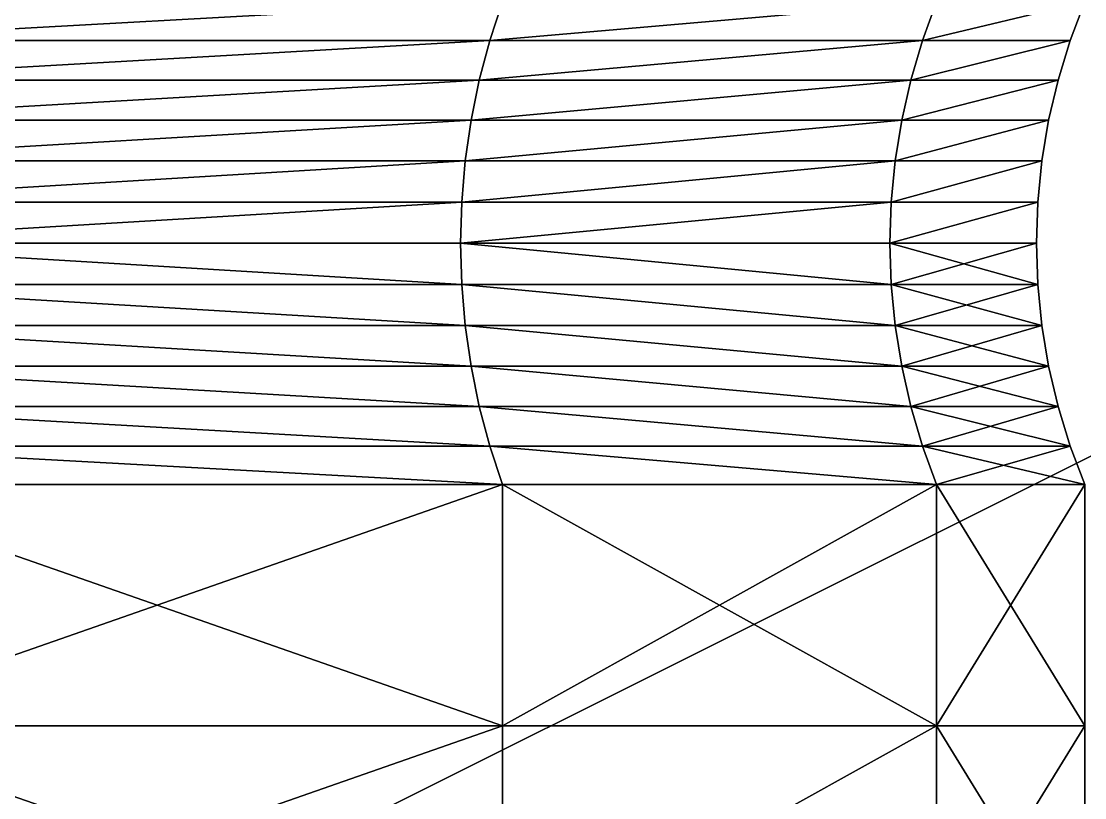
# Model space of a CAD drawing. Header units: millimetres. Extents: x 792 to 981, y 271 to 417.
# Drawn here: x 903.678 to 905.879, y 318.785 to 320.394 of the extents above; entities that cross this region are included whole.
import ezdxf

# ---------------------------------------------------------------- set-up
doc = ezdxf.new("R2010")
doc.units = ezdxf.units.MM

# ---------------------------------------------------------------- blocks, each defined once
blk = doc.blocks.new('Component')
mesh = blk.add_polyface()
corners = [(0, 20, 26.5), (41, 20, 6), (0, 20, 6), (41, 20, 26.5)]
mesh.append_faces([[corners[k] for k in face] for face in [(0, 1, 2), (1, 0, 3)]], dxfattribs={"vtx0": -1})
mesh = blk.add_polyface()
corners = [(41, 0, 26.5), (0, 0, 6), (41, 0, 6), (0, 0, 26.5)]
mesh.append_faces([[corners[k] for k in face] for face in [(0, 1, 2), (1, 0, 3)]], dxfattribs={"vtx0": -1})

msp = doc.modelspace()

# ---------------------------------------------------------------- linework, layer by layer
at = {"extrusion": (-3.06162e-16, -1, -1.83697e-16)}
for p, q in [((904.6737, 320.434, 52), (904.6475, 320.3541, 52.0151)), ((904.6737, 320.434, 61), (904.6475, 320.3541, 60.9849)), ((905.5728, 320.434, 54.1706), (905.5436, 320.3541, 54.1785)), ((905.5728, 320.434, 58.8294), (905.5436, 320.3541, 58.8215)), ((905.8795, 320.434, 56.5), (905.8492, 320.3541, 56.5)), ((903.222, 320.3541, 50.1574), (904.6475, 320.3541, 52.0151)), ((904.6475, 320.3541, 60.9849), (903.222, 320.3541, 62.8426)), ((904.6475, 320.3541, 52.0151), (904.6259, 320.2723, 52.0276)), ((904.6475, 320.3541, 60.9849), (904.6259, 320.2723, 60.9724)), ((904.6475, 320.3541, 52.0151), (905.5436, 320.3541, 54.1785)), ((905.5436, 320.3541, 58.8215), (904.6475, 320.3541, 60.9849)), ((905.5436, 320.3541, 54.1785), (905.5194, 320.2723, 54.1849)), ((905.5436, 320.3541, 58.8215), (905.5194, 320.2723, 58.8151)), ((905.5436, 320.3541, 54.1785), (905.8492, 320.3541, 56.5)), ((905.8492, 320.3541, 56.5), (905.5436, 320.3541, 58.8215)), ((905.8492, 320.3541, 56.5), (905.8242, 320.2723, 56.5)), ((903.2044, 320.2723, 50.1751), (904.6259, 320.2723, 52.0276)), ((904.6259, 320.2723, 60.9724), (903.2044, 320.2723, 62.8249)), ((904.6259, 320.2723, 52.0276), (904.609, 320.189, 52.0374)), ((904.6259, 320.2723, 60.9724), (904.609, 320.189, 60.9626)), ((904.6259, 320.2723, 52.0276), (905.5194, 320.2723, 54.1849)), ((905.5194, 320.2723, 58.8151), (904.6259, 320.2723, 60.9724)), ((905.5194, 320.2723, 54.1849), (905.5006, 320.189, 54.19)), ((905.5194, 320.2723, 58.8151), (905.5006, 320.189, 58.81)), ((905.5194, 320.2723, 54.1849), (905.8242, 320.2723, 56.5)), ((905.8242, 320.2723, 56.5), (905.5194, 320.2723, 58.8151)), ((905.8242, 320.2723, 56.5), (905.8047, 320.189, 56.5)), ((903.1906, 320.189, 50.1889), (904.609, 320.189, 52.0374)), ((904.609, 320.189, 60.9626), (903.1906, 320.189, 62.8111)), ((904.609, 320.189, 52.0374), (904.5968, 320.1046, 52.0444)), ((904.609, 320.189, 60.9626), (904.5968, 320.1046, 60.9556)), ((904.609, 320.189, 52.0374), (905.5006, 320.189, 54.19)), ((905.5006, 320.189, 58.81), (904.609, 320.189, 60.9626)), ((905.5006, 320.189, 54.19), (905.4871, 320.1046, 54.1936)), ((905.5006, 320.189, 58.81), (905.4871, 320.1046, 58.8064)), ((905.5006, 320.189, 54.19), (905.8047, 320.189, 56.5)), ((905.8047, 320.189, 56.5), (905.5006, 320.189, 58.81)), ((905.8047, 320.189, 56.5), (905.7907, 320.1046, 56.5)), ((903.1807, 320.1046, 50.1988), (904.5968, 320.1046, 52.0444)), ((904.5968, 320.1046, 60.9556), (903.1807, 320.1046, 62.8012)), ((904.5968, 320.1046, 52.0444), (904.5895, 320.0195, 52.0486)), ((904.5968, 320.1046, 60.9556), (904.5895, 320.0195, 60.9514)), ((904.5968, 320.1046, 52.0444), (905.4871, 320.1046, 54.1936)), ((905.4871, 320.1046, 58.8064), (904.5968, 320.1046, 60.9556)), ((905.4871, 320.1046, 54.1936), (905.4789, 320.0195, 54.1958)), ((905.4871, 320.1046, 58.8064), (905.4789, 320.0195, 58.8042)), ((905.4871, 320.1046, 54.1936), (905.7907, 320.1046, 56.5)), ((905.7907, 320.1046, 56.5), (905.4871, 320.1046, 58.8064)), ((905.7907, 320.1046, 56.5), (905.7823, 320.0195, 56.5)), ((903.1747, 320.0195, 50.2048), (904.5895, 320.0195, 52.0486)), ((904.5895, 320.0195, 60.9514), (903.1747, 320.0195, 62.7952)), ((904.5895, 320.0195, 52.0486), (904.5871, 319.934, 52.05)), ((904.5895, 320.0195, 60.9514), (904.5871, 319.934, 60.95)), ((904.5895, 320.0195, 52.0486), (905.4789, 320.0195, 54.1958)), ((905.4789, 320.0195, 58.8042), (904.5895, 320.0195, 60.9514)), ((905.4789, 320.0195, 54.1958), (905.4762, 319.934, 54.1965)), ((905.4789, 320.0195, 58.8042), (905.4762, 319.934, 58.8035)), ((905.4789, 320.0195, 54.1958), (905.7823, 320.0195, 56.5)), ((905.7823, 320.0195, 56.5), (905.4789, 320.0195, 58.8042)), ((905.7823, 320.0195, 56.5), (905.7795, 319.934, 56.5)), ((903.1727, 319.934, 50.2067), (904.5871, 319.934, 52.05)), ((904.5871, 319.934, 60.95), (903.1727, 319.934, 62.7933)), ((904.5871, 319.934, 52.05), (904.5895, 319.8486, 52.0486)), ((904.5871, 319.934, 52.05), (905.4762, 319.934, 54.1965)), ((905.4762, 319.934, 58.8035), (904.5871, 319.934, 60.95)), ((904.5871, 319.934, 60.95), (904.5895, 319.8486, 60.9514)), ((905.4762, 319.934, 54.1965), (905.4789, 319.8486, 54.1958)), ((905.4762, 319.934, 54.1965), (905.7795, 319.934, 56.5)), ((905.7795, 319.934, 56.5), (905.4762, 319.934, 58.8035)), ((905.4762, 319.934, 58.8035), (905.4789, 319.8486, 58.8042)), ((905.7795, 319.934, 56.5), (905.7823, 319.8486, 56.5)), ((903.1747, 319.8486, 50.2048), (904.5895, 319.8486, 52.0486)), ((904.5895, 319.8486, 60.9514), (903.1747, 319.8486, 62.7952)), ((904.5895, 319.8486, 52.0486), (904.5968, 319.7635, 52.0444)), ((904.5895, 319.8486, 52.0486), (905.4789, 319.8486, 54.1958)), ((905.4789, 319.8486, 58.8042), (904.5895, 319.8486, 60.9514)), ((904.5895, 319.8486, 60.9514), (904.5968, 319.7635, 60.9556)), ((905.4789, 319.8486, 54.1958), (905.4871, 319.7635, 54.1936)), ((905.4789, 319.8486, 54.1958), (905.7823, 319.8486, 56.5)), ((905.7823, 319.8486, 56.5), (905.4789, 319.8486, 58.8042)), ((905.4789, 319.8486, 58.8042), (905.4871, 319.7635, 58.8064)), ((905.7823, 319.8486, 56.5), (905.7907, 319.7635, 56.5)), ((903.1807, 319.7635, 50.1988), (904.5968, 319.7635, 52.0444)), ((904.5968, 319.7635, 60.9556), (903.1807, 319.7635, 62.8012)), ((904.5968, 319.7635, 52.0444), (904.609, 319.6791, 52.0374)), ((904.5968, 319.7635, 52.0444), (905.4871, 319.7635, 54.1936)), ((905.4871, 319.7635, 58.8064), (904.5968, 319.7635, 60.9556)), ((904.5968, 319.7635, 60.9556), (904.609, 319.6791, 60.9626)), ((905.4871, 319.7635, 54.1936), (905.5006, 319.6791, 54.19)), ((905.4871, 319.7635, 54.1936), (905.7907, 319.7635, 56.5)), ((905.7907, 319.7635, 56.5), (905.4871, 319.7635, 58.8064)), ((905.4871, 319.7635, 58.8064), (905.5006, 319.6791, 58.81)), ((905.7907, 319.7635, 56.5), (905.8047, 319.6791, 56.5)), ((903.1906, 319.6791, 50.1889), (904.609, 319.6791, 52.0374)), ((904.609, 319.6791, 60.9626), (903.1906, 319.6791, 62.8111)), ((904.609, 319.6791, 52.0374), (904.6259, 319.5958, 52.0276)), ((904.609, 319.6791, 52.0374), (905.5006, 319.6791, 54.19)), ((905.5006, 319.6791, 58.81), (904.609, 319.6791, 60.9626)), ((904.609, 319.6791, 60.9626), (904.6259, 319.5958, 60.9724)), ((905.5006, 319.6791, 54.19), (905.5194, 319.5958, 54.1849)), ((905.5006, 319.6791, 54.19), (905.8047, 319.6791, 56.5)), ((905.8047, 319.6791, 56.5), (905.5006, 319.6791, 58.81)), ((905.5006, 319.6791, 58.81), (905.5194, 319.5958, 58.8151)), ((905.8047, 319.6791, 56.5), (905.8242, 319.5958, 56.5)), ((903.2044, 319.5958, 50.1751), (904.6259, 319.5958, 52.0276)), ((904.6259, 319.5958, 60.9724), (903.2044, 319.5958, 62.8249)), ((904.6259, 319.5958, 52.0276), (904.6475, 319.514, 52.0151)), ((904.6259, 319.5958, 52.0276), (905.5194, 319.5958, 54.1849)), ((905.5194, 319.5958, 58.8151), (904.6259, 319.5958, 60.9724)), ((904.6259, 319.5958, 60.9724), (904.6475, 319.514, 60.9849)), ((905.5194, 319.5958, 54.1849), (905.5436, 319.514, 54.1785)), ((905.5194, 319.5958, 54.1849), (905.8242, 319.5958, 56.5)), ((905.8242, 319.5958, 56.5), (905.5194, 319.5958, 58.8151)), ((905.5194, 319.5958, 58.8151), (905.5436, 319.514, 58.8215)), ((905.8242, 319.5958, 56.5), (905.8492, 319.514, 56.5)), ((903.222, 319.514, 50.1574), (904.6475, 319.514, 52.0151)), ((904.6475, 319.514, 60.9849), (903.222, 319.514, 62.8426)), ((904.6475, 319.514, 52.0151), (904.6737, 319.434, 52)), ((904.6475, 319.514, 52.0151), (905.5436, 319.514, 54.1785)), ((905.5436, 319.514, 58.8215), (904.6475, 319.514, 60.9849)), ((904.6475, 319.514, 60.9849), (904.6737, 319.434, 61)), ((905.5436, 319.514, 54.1785), (905.5728, 319.434, 54.1706)), ((905.5436, 319.514, 54.1785), (905.8492, 319.514, 56.5)), ((905.8492, 319.514, 56.5), (905.5436, 319.514, 58.8215)), ((905.5436, 319.514, 58.8215), (905.5728, 319.434, 58.8294)), ((905.8492, 319.514, 56.5), (905.8795, 319.434, 56.5)), ((903.2434, 319.434, 50.136), (904.6737, 319.434, 52)), ((904.6737, 319.434, 61), (903.2434, 319.434, 62.864)), ((904.6737, 319.434, 52), (905.5728, 319.434, 54.1706)), ((905.5728, 319.434, 58.8294), (904.6737, 319.434, 61)), ((904.6737, 319.434, 52), (904.6737, 318.934, 52)), ((904.6737, 319.434, 61), (904.6737, 318.934, 61)), ((905.5728, 319.434, 54.1706), (905.8795, 319.434, 56.5)), ((905.8795, 319.434, 56.5), (905.5728, 319.434, 58.8294)), ((905.5728, 319.434, 54.1706), (905.5728, 318.934, 54.1706)), ((905.5728, 319.434, 58.8294), (905.5728, 318.934, 58.8294)), ((905.8795, 319.434, 56.5), (905.8795, 318.934, 56.5)), ((903.2434, 318.934, 62.864), (904.6737, 318.934, 61)), ((904.6737, 318.934, 52), (903.2434, 318.934, 50.136)), ((904.6737, 318.934, 61), (904.6737, 318.434, 61)), ((904.6737, 318.934, 61), (905.5728, 318.934, 58.8294)), ((904.6737, 318.934, 52), (904.6737, 318.434, 52)), ((905.5728, 318.934, 54.1706), (904.6737, 318.934, 52)), ((905.5728, 318.934, 54.1706), (905.5728, 318.434, 54.1706)), ((905.8795, 318.934, 56.5), (905.5728, 318.934, 54.1706)), ((905.5728, 318.934, 58.8294), (905.5728, 318.434, 58.8294)), ((905.5728, 318.934, 58.8294), (905.8795, 318.934, 56.5)), ((905.8795, 318.934, 56.5), (905.8795, 318.434, 56.5))]:
    msp.add_line(p, q, dxfattribs=at)

# ---------------------------------------------------------------- block references
at = {"extrusion": (0, 1, -1.83697e-16), "rotation": 180}
msp.add_blockref('Component', (-880.1732, 25, 300.634), dxfattribs=at)

# ---------------------------------------------------------------- meshes
at = {"color": 160, "true_color": 0x3232ff}
mesh = msp.add_polyface(dxfattribs=at)
corners = [(903.222, 320.3541, 50.1574), (904.6737, 320.434, 52), (904.6475, 320.3541, 52.0151), (903.2434, 320.434, 50.136)]
mesh.append_faces([[corners[k] for k in face] for face in [(0, 1, 2), (1, 0, 3)]], dxfattribs={"vtx0": -1, "color": 160})
mesh = msp.add_polyface(dxfattribs=at)
corners = [(903.222, 320.3541, 62.8426), (904.6737, 320.434, 61), (903.2434, 320.434, 62.864), (904.6475, 320.3541, 60.9849)]
mesh.append_faces([[corners[k] for k in face] for face in [(0, 1, 2), (1, 0, 3)]], dxfattribs={"vtx0": -1, "color": 160})
mesh = msp.add_polyface(dxfattribs=at)
corners = [(904.6475, 320.3541, 52.0151), (905.5728, 320.434, 54.1706), (905.5436, 320.3541, 54.1785), (904.6737, 320.434, 52)]
mesh.append_faces([[corners[k] for k in face] for face in [(0, 1, 2), (1, 0, 3)]], dxfattribs={"vtx0": -1, "color": 160})
mesh = msp.add_polyface(dxfattribs=at)
corners = [(904.6475, 320.3541, 60.9849), (905.5728, 320.434, 58.8294), (904.6737, 320.434, 61), (905.5436, 320.3541, 58.8215)]
mesh.append_faces([[corners[k] for k in face] for face in [(0, 1, 2), (1, 0, 3)]], dxfattribs={"vtx0": -1, "color": 160})
mesh = msp.add_polyface(dxfattribs=at)
corners = [(905.5436, 320.3541, 54.1785), (905.8795, 320.434, 56.5), (905.8492, 320.3541, 56.5), (905.5728, 320.434, 54.1706)]
mesh.append_faces([[corners[k] for k in face] for face in [(0, 1, 2), (1, 0, 3)]], dxfattribs={"vtx0": -1, "color": 160})
mesh = msp.add_polyface(dxfattribs=at)
corners = [(905.5436, 320.3541, 58.8215), (905.8795, 320.434, 56.5), (905.5728, 320.434, 58.8294), (905.8492, 320.3541, 56.5)]
mesh.append_faces([[corners[k] for k in face] for face in [(0, 1, 2), (1, 0, 3)]], dxfattribs={"vtx0": -1, "color": 160})
mesh = msp.add_polyface(dxfattribs=at)
corners = [(903.2044, 320.2723, 50.1751), (904.6475, 320.3541, 52.0151), (904.6259, 320.2723, 52.0276), (903.222, 320.3541, 50.1574)]
mesh.append_faces([[corners[k] for k in face] for face in [(0, 1, 2), (1, 0, 3)]], dxfattribs={"vtx0": -1, "color": 160})
mesh = msp.add_polyface(dxfattribs=at)
corners = [(903.2044, 320.2723, 62.8249), (904.6475, 320.3541, 60.9849), (903.222, 320.3541, 62.8426), (904.6259, 320.2723, 60.9724)]
mesh.append_faces([[corners[k] for k in face] for face in [(0, 1, 2), (1, 0, 3)]], dxfattribs={"vtx0": -1, "color": 160})
mesh = msp.add_polyface(dxfattribs=at)
corners = [(904.6259, 320.2723, 52.0276), (905.5436, 320.3541, 54.1785), (905.5194, 320.2723, 54.1849), (904.6475, 320.3541, 52.0151)]
mesh.append_faces([[corners[k] for k in face] for face in [(0, 1, 2), (1, 0, 3)]], dxfattribs={"vtx0": -1, "color": 160})
mesh = msp.add_polyface(dxfattribs=at)
corners = [(904.6259, 320.2723, 60.9724), (905.5436, 320.3541, 58.8215), (904.6475, 320.3541, 60.9849), (905.5194, 320.2723, 58.8151)]
mesh.append_faces([[corners[k] for k in face] for face in [(0, 1, 2), (1, 0, 3)]], dxfattribs={"vtx0": -1, "color": 160})
mesh = msp.add_polyface(dxfattribs=at)
corners = [(905.5194, 320.2723, 54.1849), (905.8492, 320.3541, 56.5), (905.8242, 320.2723, 56.5), (905.5436, 320.3541, 54.1785)]
mesh.append_faces([[corners[k] for k in face] for face in [(0, 1, 2), (1, 0, 3)]], dxfattribs={"vtx0": -1, "color": 160})
mesh = msp.add_polyface(dxfattribs=at)
corners = [(905.5194, 320.2723, 58.8151), (905.8492, 320.3541, 56.5), (905.5436, 320.3541, 58.8215), (905.8242, 320.2723, 56.5)]
mesh.append_faces([[corners[k] for k in face] for face in [(0, 1, 2), (1, 0, 3)]], dxfattribs={"vtx0": -1, "color": 160})
mesh = msp.add_polyface(dxfattribs=at)
corners = [(903.1906, 320.189, 50.1889), (904.6259, 320.2723, 52.0276), (904.609, 320.189, 52.0374), (903.2044, 320.2723, 50.1751)]
mesh.append_faces([[corners[k] for k in face] for face in [(0, 1, 2), (1, 0, 3)]], dxfattribs={"vtx0": -1, "color": 160})
mesh = msp.add_polyface(dxfattribs=at)
corners = [(903.1906, 320.189, 62.8111), (904.6259, 320.2723, 60.9724), (903.2044, 320.2723, 62.8249), (904.609, 320.189, 60.9626)]
mesh.append_faces([[corners[k] for k in face] for face in [(0, 1, 2), (1, 0, 3)]], dxfattribs={"vtx0": -1, "color": 160})
mesh = msp.add_polyface(dxfattribs=at)
corners = [(904.609, 320.189, 52.0374), (905.5194, 320.2723, 54.1849), (905.5006, 320.189, 54.19), (904.6259, 320.2723, 52.0276)]
mesh.append_faces([[corners[k] for k in face] for face in [(0, 1, 2), (1, 0, 3)]], dxfattribs={"vtx0": -1, "color": 160})
mesh = msp.add_polyface(dxfattribs=at)
corners = [(904.609, 320.189, 60.9626), (905.5194, 320.2723, 58.8151), (904.6259, 320.2723, 60.9724), (905.5006, 320.189, 58.81)]
mesh.append_faces([[corners[k] for k in face] for face in [(0, 1, 2), (1, 0, 3)]], dxfattribs={"vtx0": -1, "color": 160})
mesh = msp.add_polyface(dxfattribs=at)
corners = [(905.5006, 320.189, 54.19), (905.8242, 320.2723, 56.5), (905.8047, 320.189, 56.5), (905.5194, 320.2723, 54.1849)]
mesh.append_faces([[corners[k] for k in face] for face in [(0, 1, 2), (1, 0, 3)]], dxfattribs={"vtx0": -1, "color": 160})
mesh = msp.add_polyface(dxfattribs=at)
corners = [(905.5006, 320.189, 58.81), (905.8242, 320.2723, 56.5), (905.5194, 320.2723, 58.8151), (905.8047, 320.189, 56.5)]
mesh.append_faces([[corners[k] for k in face] for face in [(0, 1, 2), (1, 0, 3)]], dxfattribs={"vtx0": -1, "color": 160})
mesh = msp.add_polyface(dxfattribs=at)
corners = [(903.1807, 320.1046, 50.1988), (904.609, 320.189, 52.0374), (904.5968, 320.1046, 52.0444), (903.1906, 320.189, 50.1889)]
mesh.append_faces([[corners[k] for k in face] for face in [(0, 1, 2), (1, 0, 3)]], dxfattribs={"vtx0": -1, "color": 160})
mesh = msp.add_polyface(dxfattribs=at)
corners = [(903.1807, 320.1046, 62.8012), (904.609, 320.189, 60.9626), (903.1906, 320.189, 62.8111), (904.5968, 320.1046, 60.9556)]
mesh.append_faces([[corners[k] for k in face] for face in [(0, 1, 2), (1, 0, 3)]], dxfattribs={"vtx0": -1, "color": 160})
mesh = msp.add_polyface(dxfattribs=at)
corners = [(904.5968, 320.1046, 52.0444), (905.5006, 320.189, 54.19), (905.4871, 320.1046, 54.1936), (904.609, 320.189, 52.0374)]
mesh.append_faces([[corners[k] for k in face] for face in [(0, 1, 2), (1, 0, 3)]], dxfattribs={"vtx0": -1, "color": 160})
mesh = msp.add_polyface(dxfattribs=at)
corners = [(904.5968, 320.1046, 60.9556), (905.5006, 320.189, 58.81), (904.609, 320.189, 60.9626), (905.4871, 320.1046, 58.8064)]
mesh.append_faces([[corners[k] for k in face] for face in [(0, 1, 2), (1, 0, 3)]], dxfattribs={"vtx0": -1, "color": 160})
mesh = msp.add_polyface(dxfattribs=at)
corners = [(905.4871, 320.1046, 54.1936), (905.8047, 320.189, 56.5), (905.7907, 320.1046, 56.5), (905.5006, 320.189, 54.19)]
mesh.append_faces([[corners[k] for k in face] for face in [(0, 1, 2), (1, 0, 3)]], dxfattribs={"vtx0": -1, "color": 160})
mesh = msp.add_polyface(dxfattribs=at)
corners = [(905.4871, 320.1046, 58.8064), (905.8047, 320.189, 56.5), (905.5006, 320.189, 58.81), (905.7907, 320.1046, 56.5)]
mesh.append_faces([[corners[k] for k in face] for face in [(0, 1, 2), (1, 0, 3)]], dxfattribs={"vtx0": -1, "color": 160})
mesh = msp.add_polyface(dxfattribs=at)
corners = [(903.1747, 320.0195, 50.2048), (904.5968, 320.1046, 52.0444), (904.5895, 320.0195, 52.0486), (903.1807, 320.1046, 50.1988)]
mesh.append_faces([[corners[k] for k in face] for face in [(0, 1, 2), (1, 0, 3)]], dxfattribs={"vtx0": -1, "color": 160})
mesh = msp.add_polyface(dxfattribs=at)
corners = [(903.1747, 320.0195, 62.7952), (904.5968, 320.1046, 60.9556), (903.1807, 320.1046, 62.8012), (904.5895, 320.0195, 60.9514)]
mesh.append_faces([[corners[k] for k in face] for face in [(0, 1, 2), (1, 0, 3)]], dxfattribs={"vtx0": -1, "color": 160})
mesh = msp.add_polyface(dxfattribs=at)
corners = [(904.5895, 320.0195, 52.0486), (905.4871, 320.1046, 54.1936), (905.4789, 320.0195, 54.1958), (904.5968, 320.1046, 52.0444)]
mesh.append_faces([[corners[k] for k in face] for face in [(0, 1, 2), (1, 0, 3)]], dxfattribs={"vtx0": -1, "color": 160})
mesh = msp.add_polyface(dxfattribs=at)
corners = [(904.5895, 320.0195, 60.9514), (905.4871, 320.1046, 58.8064), (904.5968, 320.1046, 60.9556), (905.4789, 320.0195, 58.8042)]
mesh.append_faces([[corners[k] for k in face] for face in [(0, 1, 2), (1, 0, 3)]], dxfattribs={"vtx0": -1, "color": 160})
mesh = msp.add_polyface(dxfattribs=at)
corners = [(905.4789, 320.0195, 54.1958), (905.7907, 320.1046, 56.5), (905.7823, 320.0195, 56.5), (905.4871, 320.1046, 54.1936)]
mesh.append_faces([[corners[k] for k in face] for face in [(0, 1, 2), (1, 0, 3)]], dxfattribs={"vtx0": -1, "color": 160})
mesh = msp.add_polyface(dxfattribs=at)
corners = [(905.4789, 320.0195, 58.8042), (905.7907, 320.1046, 56.5), (905.4871, 320.1046, 58.8064), (905.7823, 320.0195, 56.5)]
mesh.append_faces([[corners[k] for k in face] for face in [(0, 1, 2), (1, 0, 3)]], dxfattribs={"vtx0": -1, "color": 160})
mesh = msp.add_polyface(dxfattribs=at)
corners = [(903.1727, 319.934, 50.2067), (904.5895, 320.0195, 52.0486), (904.5871, 319.934, 52.05), (903.1747, 320.0195, 50.2048)]
mesh.append_faces([[corners[k] for k in face] for face in [(0, 1, 2), (1, 0, 3)]], dxfattribs={"vtx0": -1, "color": 160})
mesh = msp.add_polyface(dxfattribs=at)
corners = [(903.1727, 319.934, 62.7933), (904.5895, 320.0195, 60.9514), (903.1747, 320.0195, 62.7952), (904.5871, 319.934, 60.95)]
mesh.append_faces([[corners[k] for k in face] for face in [(0, 1, 2), (1, 0, 3)]], dxfattribs={"vtx0": -1, "color": 160})
mesh = msp.add_polyface(dxfattribs=at)
corners = [(904.5871, 319.934, 52.05), (905.4789, 320.0195, 54.1958), (905.4762, 319.934, 54.1965), (904.5895, 320.0195, 52.0486)]
mesh.append_faces([[corners[k] for k in face] for face in [(0, 1, 2), (1, 0, 3)]], dxfattribs={"vtx0": -1, "color": 160})
mesh = msp.add_polyface(dxfattribs=at)
corners = [(904.5871, 319.934, 60.95), (905.4789, 320.0195, 58.8042), (904.5895, 320.0195, 60.9514), (905.4762, 319.934, 58.8035)]
mesh.append_faces([[corners[k] for k in face] for face in [(0, 1, 2), (1, 0, 3)]], dxfattribs={"vtx0": -1, "color": 160})
mesh = msp.add_polyface(dxfattribs=at)
corners = [(905.4762, 319.934, 54.1965), (905.7823, 320.0195, 56.5), (905.7795, 319.934, 56.5), (905.4789, 320.0195, 54.1958)]
mesh.append_faces([[corners[k] for k in face] for face in [(0, 1, 2), (1, 0, 3)]], dxfattribs={"vtx0": -1, "color": 160})
mesh = msp.add_polyface(dxfattribs=at)
corners = [(905.4762, 319.934, 58.8035), (905.7823, 320.0195, 56.5), (905.4789, 320.0195, 58.8042), (905.7795, 319.934, 56.5)]
mesh.append_faces([[corners[k] for k in face] for face in [(0, 1, 2), (1, 0, 3)]], dxfattribs={"vtx0": -1, "color": 160})
mesh = msp.add_polyface(dxfattribs=at)
corners = [(904.5895, 319.8486, 52.0486), (903.1727, 319.934, 50.2067), (904.5871, 319.934, 52.05), (903.1747, 319.8486, 50.2048)]
mesh.append_faces([[corners[k] for k in face] for face in [(0, 1, 2), (1, 0, 3)]], dxfattribs={"vtx0": -1, "color": 160})
mesh = msp.add_polyface(dxfattribs=at)
corners = [(904.5895, 319.8486, 60.9514), (903.1727, 319.934, 62.7933), (903.1747, 319.8486, 62.7952), (904.5871, 319.934, 60.95)]
mesh.append_faces([[corners[k] for k in face] for face in [(0, 1, 2), (1, 0, 3)]], dxfattribs={"vtx0": -1, "color": 160})
mesh = msp.add_polyface(dxfattribs=at)
corners = [(905.4789, 319.8486, 54.1958), (904.5871, 319.934, 52.05), (905.4762, 319.934, 54.1965), (904.5895, 319.8486, 52.0486)]
mesh.append_faces([[corners[k] for k in face] for face in [(0, 1, 2), (1, 0, 3)]], dxfattribs={"vtx0": -1, "color": 160})
mesh = msp.add_polyface(dxfattribs=at)
corners = [(905.4789, 319.8486, 58.8042), (904.5871, 319.934, 60.95), (904.5895, 319.8486, 60.9514), (905.4762, 319.934, 58.8035)]
mesh.append_faces([[corners[k] for k in face] for face in [(0, 1, 2), (1, 0, 3)]], dxfattribs={"vtx0": -1, "color": 160})
mesh = msp.add_polyface(dxfattribs=at)
corners = [(905.4789, 319.8486, 54.1958), (905.7795, 319.934, 56.5), (905.7823, 319.8486, 56.5), (905.4762, 319.934, 54.1965)]
mesh.append_faces([[corners[k] for k in face] for face in [(0, 1, 2), (1, 0, 3)]], dxfattribs={"vtx0": -1, "color": 160})
mesh = msp.add_polyface(dxfattribs=at)
corners = [(905.7823, 319.8486, 56.5), (905.4762, 319.934, 58.8035), (905.4789, 319.8486, 58.8042), (905.7795, 319.934, 56.5)]
mesh.append_faces([[corners[k] for k in face] for face in [(0, 1, 2), (1, 0, 3)]], dxfattribs={"vtx0": -1, "color": 160})
mesh = msp.add_polyface(dxfattribs=at)
corners = [(904.5968, 319.7635, 52.0444), (903.1747, 319.8486, 50.2048), (904.5895, 319.8486, 52.0486), (903.1807, 319.7635, 50.1988)]
mesh.append_faces([[corners[k] for k in face] for face in [(0, 1, 2), (1, 0, 3)]], dxfattribs={"vtx0": -1, "color": 160})
mesh = msp.add_polyface(dxfattribs=at)
corners = [(904.5968, 319.7635, 60.9556), (903.1747, 319.8486, 62.7952), (903.1807, 319.7635, 62.8012), (904.5895, 319.8486, 60.9514)]
mesh.append_faces([[corners[k] for k in face] for face in [(0, 1, 2), (1, 0, 3)]], dxfattribs={"vtx0": -1, "color": 160})
mesh = msp.add_polyface(dxfattribs=at)
corners = [(905.4871, 319.7635, 54.1936), (904.5895, 319.8486, 52.0486), (905.4789, 319.8486, 54.1958), (904.5968, 319.7635, 52.0444)]
mesh.append_faces([[corners[k] for k in face] for face in [(0, 1, 2), (1, 0, 3)]], dxfattribs={"vtx0": -1, "color": 160})
mesh = msp.add_polyface(dxfattribs=at)
corners = [(905.4871, 319.7635, 58.8064), (904.5895, 319.8486, 60.9514), (904.5968, 319.7635, 60.9556), (905.4789, 319.8486, 58.8042)]
mesh.append_faces([[corners[k] for k in face] for face in [(0, 1, 2), (1, 0, 3)]], dxfattribs={"vtx0": -1, "color": 160})
mesh = msp.add_polyface(dxfattribs=at)
corners = [(905.4871, 319.7635, 54.1936), (905.7823, 319.8486, 56.5), (905.7907, 319.7635, 56.5), (905.4789, 319.8486, 54.1958)]
mesh.append_faces([[corners[k] for k in face] for face in [(0, 1, 2), (1, 0, 3)]], dxfattribs={"vtx0": -1, "color": 160})
mesh = msp.add_polyface(dxfattribs=at)
corners = [(905.7907, 319.7635, 56.5), (905.4789, 319.8486, 58.8042), (905.4871, 319.7635, 58.8064), (905.7823, 319.8486, 56.5)]
mesh.append_faces([[corners[k] for k in face] for face in [(0, 1, 2), (1, 0, 3)]], dxfattribs={"vtx0": -1, "color": 160})
mesh = msp.add_polyface(dxfattribs=at)
corners = [(904.609, 319.6791, 52.0374), (903.1807, 319.7635, 50.1988), (904.5968, 319.7635, 52.0444), (903.1906, 319.6791, 50.1889)]
mesh.append_faces([[corners[k] for k in face] for face in [(0, 1, 2), (1, 0, 3)]], dxfattribs={"vtx0": -1, "color": 160})
mesh = msp.add_polyface(dxfattribs=at)
corners = [(904.609, 319.6791, 60.9626), (903.1807, 319.7635, 62.8012), (903.1906, 319.6791, 62.8111), (904.5968, 319.7635, 60.9556)]
mesh.append_faces([[corners[k] for k in face] for face in [(0, 1, 2), (1, 0, 3)]], dxfattribs={"vtx0": -1, "color": 160})
mesh = msp.add_polyface(dxfattribs=at)
corners = [(905.5006, 319.6791, 54.19), (904.5968, 319.7635, 52.0444), (905.4871, 319.7635, 54.1936), (904.609, 319.6791, 52.0374)]
mesh.append_faces([[corners[k] for k in face] for face in [(0, 1, 2), (1, 0, 3)]], dxfattribs={"vtx0": -1, "color": 160})
mesh = msp.add_polyface(dxfattribs=at)
corners = [(905.5006, 319.6791, 58.81), (904.5968, 319.7635, 60.9556), (904.609, 319.6791, 60.9626), (905.4871, 319.7635, 58.8064)]
mesh.append_faces([[corners[k] for k in face] for face in [(0, 1, 2), (1, 0, 3)]], dxfattribs={"vtx0": -1, "color": 160})
mesh = msp.add_polyface(dxfattribs=at)
corners = [(905.5006, 319.6791, 54.19), (905.7907, 319.7635, 56.5), (905.8047, 319.6791, 56.5), (905.4871, 319.7635, 54.1936)]
mesh.append_faces([[corners[k] for k in face] for face in [(0, 1, 2), (1, 0, 3)]], dxfattribs={"vtx0": -1, "color": 160})
mesh = msp.add_polyface(dxfattribs=at)
corners = [(905.8047, 319.6791, 56.5), (905.4871, 319.7635, 58.8064), (905.5006, 319.6791, 58.81), (905.7907, 319.7635, 56.5)]
mesh.append_faces([[corners[k] for k in face] for face in [(0, 1, 2), (1, 0, 3)]], dxfattribs={"vtx0": -1, "color": 160})
mesh = msp.add_polyface(dxfattribs=at)
corners = [(904.6259, 319.5958, 52.0276), (903.1906, 319.6791, 50.1889), (904.609, 319.6791, 52.0374), (903.2044, 319.5958, 50.1751)]
mesh.append_faces([[corners[k] for k in face] for face in [(0, 1, 2), (1, 0, 3)]], dxfattribs={"vtx0": -1, "color": 160})
mesh = msp.add_polyface(dxfattribs=at)
corners = [(904.6259, 319.5958, 60.9724), (903.1906, 319.6791, 62.8111), (903.2044, 319.5958, 62.8249), (904.609, 319.6791, 60.9626)]
mesh.append_faces([[corners[k] for k in face] for face in [(0, 1, 2), (1, 0, 3)]], dxfattribs={"vtx0": -1, "color": 160})
mesh = msp.add_polyface(dxfattribs=at)
corners = [(905.5194, 319.5958, 54.1849), (904.609, 319.6791, 52.0374), (905.5006, 319.6791, 54.19), (904.6259, 319.5958, 52.0276)]
mesh.append_faces([[corners[k] for k in face] for face in [(0, 1, 2), (1, 0, 3)]], dxfattribs={"vtx0": -1, "color": 160})
mesh = msp.add_polyface(dxfattribs=at)
corners = [(905.5194, 319.5958, 58.8151), (904.609, 319.6791, 60.9626), (904.6259, 319.5958, 60.9724), (905.5006, 319.6791, 58.81)]
mesh.append_faces([[corners[k] for k in face] for face in [(0, 1, 2), (1, 0, 3)]], dxfattribs={"vtx0": -1, "color": 160})
mesh = msp.add_polyface(dxfattribs=at)
corners = [(905.5194, 319.5958, 54.1849), (905.8047, 319.6791, 56.5), (905.8242, 319.5958, 56.5), (905.5006, 319.6791, 54.19)]
mesh.append_faces([[corners[k] for k in face] for face in [(0, 1, 2), (1, 0, 3)]], dxfattribs={"vtx0": -1, "color": 160})
mesh = msp.add_polyface(dxfattribs=at)
corners = [(905.8242, 319.5958, 56.5), (905.5006, 319.6791, 58.81), (905.5194, 319.5958, 58.8151), (905.8047, 319.6791, 56.5)]
mesh.append_faces([[corners[k] for k in face] for face in [(0, 1, 2), (1, 0, 3)]], dxfattribs={"vtx0": -1, "color": 160})
mesh = msp.add_polyface(dxfattribs=at)
corners = [(904.6475, 319.514, 52.0151), (903.2044, 319.5958, 50.1751), (904.6259, 319.5958, 52.0276), (903.222, 319.514, 50.1574)]
mesh.append_faces([[corners[k] for k in face] for face in [(0, 1, 2), (1, 0, 3)]], dxfattribs={"vtx0": -1, "color": 160})
mesh = msp.add_polyface(dxfattribs=at)
corners = [(904.6475, 319.514, 60.9849), (903.2044, 319.5958, 62.8249), (903.222, 319.514, 62.8426), (904.6259, 319.5958, 60.9724)]
mesh.append_faces([[corners[k] for k in face] for face in [(0, 1, 2), (1, 0, 3)]], dxfattribs={"vtx0": -1, "color": 160})
mesh = msp.add_polyface(dxfattribs=at)
corners = [(905.5436, 319.514, 54.1785), (904.6259, 319.5958, 52.0276), (905.5194, 319.5958, 54.1849), (904.6475, 319.514, 52.0151)]
mesh.append_faces([[corners[k] for k in face] for face in [(0, 1, 2), (1, 0, 3)]], dxfattribs={"vtx0": -1, "color": 160})
mesh = msp.add_polyface(dxfattribs=at)
corners = [(905.5436, 319.514, 58.8215), (904.6259, 319.5958, 60.9724), (904.6475, 319.514, 60.9849), (905.5194, 319.5958, 58.8151)]
mesh.append_faces([[corners[k] for k in face] for face in [(0, 1, 2), (1, 0, 3)]], dxfattribs={"vtx0": -1, "color": 160})
mesh = msp.add_polyface(dxfattribs=at)
corners = [(905.5436, 319.514, 54.1785), (905.8242, 319.5958, 56.5), (905.8492, 319.514, 56.5), (905.5194, 319.5958, 54.1849)]
mesh.append_faces([[corners[k] for k in face] for face in [(0, 1, 2), (1, 0, 3)]], dxfattribs={"vtx0": -1, "color": 160})
mesh = msp.add_polyface(dxfattribs=at)
corners = [(905.8492, 319.514, 56.5), (905.5194, 319.5958, 58.8151), (905.5436, 319.514, 58.8215), (905.8242, 319.5958, 56.5)]
mesh.append_faces([[corners[k] for k in face] for face in [(0, 1, 2), (1, 0, 3)]], dxfattribs={"vtx0": -1, "color": 160})
mesh = msp.add_polyface(dxfattribs=at)
corners = [(904.6737, 319.434, 52), (903.222, 319.514, 50.1574), (904.6475, 319.514, 52.0151), (903.2434, 319.434, 50.136)]
mesh.append_faces([[corners[k] for k in face] for face in [(0, 1, 2), (1, 0, 3)]], dxfattribs={"vtx0": -1, "color": 160})
mesh = msp.add_polyface(dxfattribs=at)
corners = [(904.6737, 319.434, 61), (903.222, 319.514, 62.8426), (903.2434, 319.434, 62.864), (904.6475, 319.514, 60.9849)]
mesh.append_faces([[corners[k] for k in face] for face in [(0, 1, 2), (1, 0, 3)]], dxfattribs={"vtx0": -1, "color": 160})
mesh = msp.add_polyface(dxfattribs=at)
corners = [(905.5728, 319.434, 54.1706), (904.6475, 319.514, 52.0151), (905.5436, 319.514, 54.1785), (904.6737, 319.434, 52)]
mesh.append_faces([[corners[k] for k in face] for face in [(0, 1, 2), (1, 0, 3)]], dxfattribs={"vtx0": -1, "color": 160})
mesh = msp.add_polyface(dxfattribs=at)
corners = [(905.5728, 319.434, 58.8294), (904.6475, 319.514, 60.9849), (904.6737, 319.434, 61), (905.5436, 319.514, 58.8215)]
mesh.append_faces([[corners[k] for k in face] for face in [(0, 1, 2), (1, 0, 3)]], dxfattribs={"vtx0": -1, "color": 160})
mesh = msp.add_polyface(dxfattribs=at)
corners = [(905.5728, 319.434, 54.1706), (905.8492, 319.514, 56.5), (905.8795, 319.434, 56.5), (905.5436, 319.514, 54.1785)]
mesh.append_faces([[corners[k] for k in face] for face in [(0, 1, 2), (1, 0, 3)]], dxfattribs={"vtx0": -1, "color": 160})
mesh = msp.add_polyface(dxfattribs=at)
corners = [(905.8795, 319.434, 56.5), (905.5436, 319.514, 58.8215), (905.5728, 319.434, 58.8294), (905.8492, 319.514, 56.5)]
mesh.append_faces([[corners[k] for k in face] for face in [(0, 1, 2), (1, 0, 3)]], dxfattribs={"vtx0": -1, "color": 160})
mesh = msp.add_polyface(dxfattribs=at)
corners = [(904.6737, 318.934, 61), (903.2434, 319.434, 62.864), (903.2434, 318.934, 62.864), (904.6737, 319.434, 61)]
mesh.append_faces([[corners[k] for k in face] for face in [(0, 1, 2), (1, 0, 3)]], dxfattribs={"vtx0": -1, "color": 160})
mesh = msp.add_polyface(dxfattribs=at)
corners = [(903.2434, 318.934, 50.136), (904.6737, 319.434, 52), (904.6737, 318.934, 52), (903.2434, 319.434, 50.136)]
mesh.append_faces([[corners[k] for k in face] for face in [(0, 1, 2), (1, 0, 3)]], dxfattribs={"vtx0": -1, "color": 160})
mesh = msp.add_polyface(dxfattribs=at)
corners = [(905.5728, 318.934, 58.8294), (904.6737, 319.434, 61), (904.6737, 318.934, 61), (905.5728, 319.434, 58.8294)]
mesh.append_faces([[corners[k] for k in face] for face in [(0, 1, 2), (1, 0, 3)]], dxfattribs={"vtx0": -1, "color": 160})
mesh = msp.add_polyface(dxfattribs=at)
corners = [(904.6737, 318.934, 52), (905.5728, 319.434, 54.1706), (905.5728, 318.934, 54.1706), (904.6737, 319.434, 52)]
mesh.append_faces([[corners[k] for k in face] for face in [(0, 1, 2), (1, 0, 3)]], dxfattribs={"vtx0": -1, "color": 160})
mesh = msp.add_polyface(dxfattribs=at)
corners = [(905.8795, 318.934, 56.5), (905.5728, 319.434, 58.8294), (905.5728, 318.934, 58.8294), (905.8795, 319.434, 56.5)]
mesh.append_faces([[corners[k] for k in face] for face in [(0, 1, 2), (1, 0, 3)]], dxfattribs={"vtx0": -1, "color": 160})
mesh = msp.add_polyface(dxfattribs=at)
corners = [(905.5728, 318.934, 54.1706), (905.8795, 319.434, 56.5), (905.8795, 318.934, 56.5), (905.5728, 319.434, 54.1706)]
mesh.append_faces([[corners[k] for k in face] for face in [(0, 1, 2), (1, 0, 3)]], dxfattribs={"vtx0": -1, "color": 160})
at = {"color": 9, "true_color": 0xc6c6c6}
mesh = msp.add_polyface(dxfattribs=at)
corners = [(905.5728, 318.934, 58.8294), (905.5728, 318.934, 54.1706), (905.8795, 318.934, 56.5), (904.6737, 318.934, 61), (904.6737, 318.934, 52), (903.2434, 318.934, 62.864), (903.2434, 318.934, 50.136), (901.3795, 318.934, 64.2942), (901.3795, 318.934, 48.7058), (901.1728, 318.934, 56.5), (901.0265, 318.934, 57.6112), (899.2088, 318.934, 65.1933), (900.5976, 318.934, 58.6466), (899.9153, 318.934, 59.5358), (899.0261, 318.934, 60.2181), (896.8795, 318.934, 65.5), (897.9907, 318.934, 60.647), (896.8795, 318.934, 60.7933), (894.5501, 318.934, 65.1933), (895.7683, 318.934, 60.647), (894.7328, 318.934, 60.2181), (893.8436, 318.934, 59.5358), (892.3795, 318.934, 64.2942), (893.1614, 318.934, 58.6466), (892.7325, 318.934, 57.6112), (892.5862, 318.934, 56.5), (901.0265, 318.934, 55.3888), (899.2088, 318.934, 47.8067), (900.5976, 318.934, 54.3534), (899.9153, 318.934, 53.4642), (899.0261, 318.934, 52.7819), (896.8795, 318.934, 47.5), (897.9907, 318.934, 52.353), (896.8795, 318.934, 52.2067), (895.7683, 318.934, 52.353), (894.5501, 318.934, 47.8067), (894.7328, 318.934, 52.7819), (893.8436, 318.934, 53.4642), (892.3795, 318.934, 48.7058), (893.1614, 318.934, 54.3534), (892.7325, 318.934, 55.3888), (890.5155, 318.934, 62.864), (890.5155, 318.934, 50.136), (889.0852, 318.934, 52), (889.0852, 318.934, 61), (888.1861, 318.934, 58.8294), (888.1861, 318.934, 54.1706), (887.8795, 318.934, 56.5)]
mesh.append_faces([[corners[k] for k in face] for face in [(0, 1, 2), (46, 45, 47)]], dxfattribs={"vtx0": -1, "color": 9})
mesh.append_faces([[corners[k] for k in face] for face in [(1, 3, 4), (4, 5, 6), (6, 7, 8), (9, 7, 10), (10, 11, 12), (12, 11, 13), (13, 11, 14), (14, 15, 16), (16, 15, 17), (17, 18, 19), (19, 18, 20), (20, 18, 21), (21, 22, 23), (23, 22, 24), (24, 22, 25), (8, 26, 27), (26, 8, 9), (27, 30, 31), (31, 34, 35), (35, 37, 38), (38, 41, 42), (42, 41, 43), (43, 45, 46)]], dxfattribs={"vtx0": -1, "vtx1": -1, "color": 9})
mesh.append_faces([[corners[k] for k in face] for face in [(8, 7, 9), (38, 25, 22)]], dxfattribs={"vtx0": -1, "vtx1": -1, "vtx2": -1, "color": 9})
mesh.append_faces([[corners[k] for k in face] for face in [(1, 0, 3), (4, 3, 5), (6, 5, 7), (10, 7, 11), (14, 11, 15), (17, 15, 18), (21, 18, 22), (27, 26, 28), (27, 28, 29), (27, 29, 30), (31, 30, 32), (31, 32, 33), (31, 33, 34), (35, 34, 36), (35, 36, 37), (38, 37, 39), (38, 39, 40), (38, 40, 25), (38, 22, 41), (43, 41, 44), (43, 44, 45)]], dxfattribs={"vtx0": -1, "vtx2": -1, "color": 9})
at = {"color": 160, "true_color": 0x3232ff}
mesh = msp.add_polyface(dxfattribs=at)
corners = [(903.2434, 318.434, 50.136), (904.6737, 318.934, 52), (904.6737, 318.434, 52), (903.2434, 318.934, 50.136)]
mesh.append_faces([[corners[k] for k in face] for face in [(0, 1, 2), (1, 0, 3)]], dxfattribs={"vtx0": -1, "color": 160})
mesh = msp.add_polyface(dxfattribs=at)
corners = [(904.6737, 318.434, 61), (903.2434, 318.934, 62.864), (903.2434, 318.434, 62.864), (904.6737, 318.934, 61)]
mesh.append_faces([[corners[k] for k in face] for face in [(0, 1, 2), (1, 0, 3)]], dxfattribs={"vtx0": -1, "color": 160})
mesh = msp.add_polyface(dxfattribs=at)
corners = [(904.6737, 318.434, 61), (905.5728, 318.934, 58.8294), (904.6737, 318.934, 61), (905.5728, 318.434, 58.8294)]
mesh.append_faces([[corners[k] for k in face] for face in [(0, 1, 2), (1, 0, 3)]], dxfattribs={"vtx0": -1, "color": 160})
mesh = msp.add_polyface(dxfattribs=at)
corners = [(904.6737, 318.434, 52), (905.5728, 318.934, 54.1706), (905.5728, 318.434, 54.1706), (904.6737, 318.934, 52)]
mesh.append_faces([[corners[k] for k in face] for face in [(0, 1, 2), (1, 0, 3)]], dxfattribs={"vtx0": -1, "color": 160})
mesh = msp.add_polyface(dxfattribs=at)
corners = [(905.5728, 318.434, 54.1706), (905.8795, 318.934, 56.5), (905.8795, 318.434, 56.5), (905.5728, 318.934, 54.1706)]
mesh.append_faces([[corners[k] for k in face] for face in [(0, 1, 2), (1, 0, 3)]], dxfattribs={"vtx0": -1, "color": 160})
mesh = msp.add_polyface(dxfattribs=at)
corners = [(905.8795, 318.434, 56.5), (905.5728, 318.934, 58.8294), (905.5728, 318.434, 58.8294), (905.8795, 318.934, 56.5)]
mesh.append_faces([[corners[k] for k in face] for face in [(0, 1, 2), (1, 0, 3)]], dxfattribs={"vtx0": -1, "color": 160})

doc.saveas('drawing.dxf')
